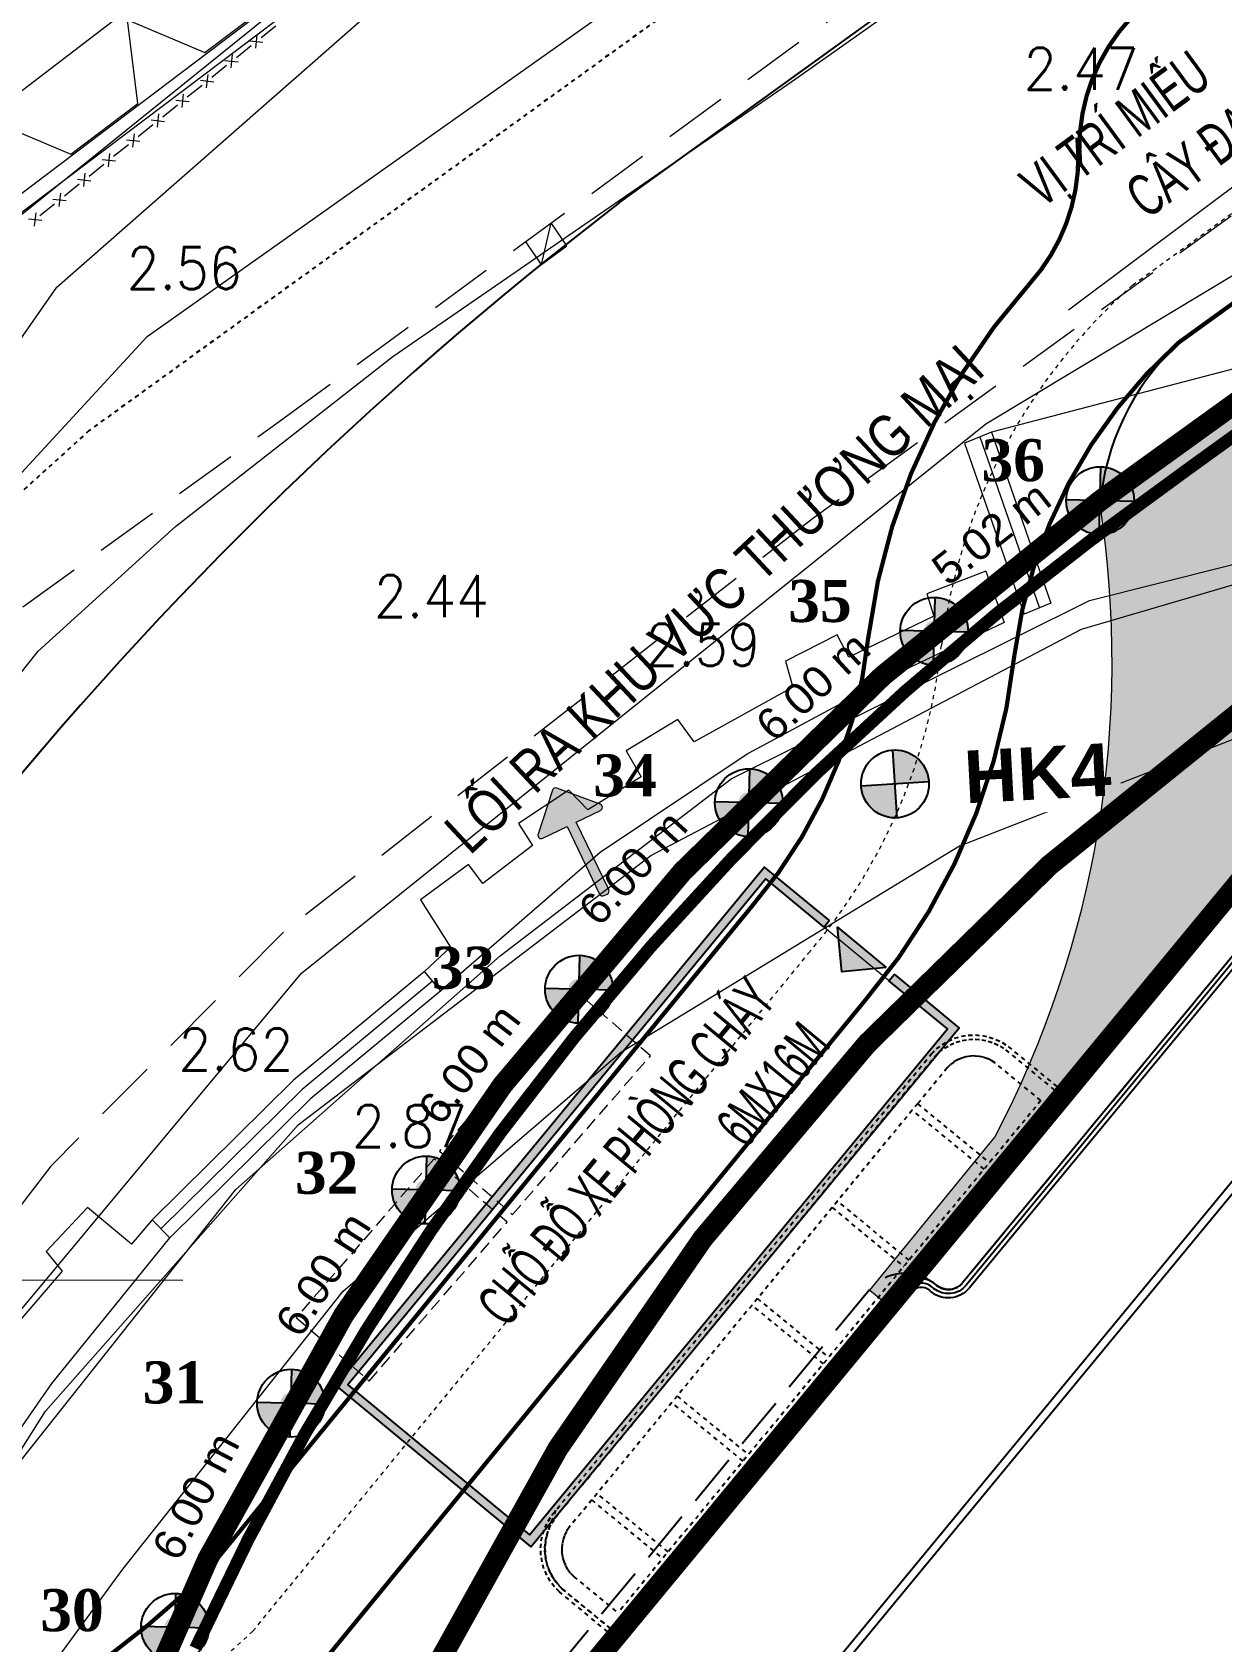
# Model space of a CAD drawing. Header units: millimetres. Extents: x 583747 to 597033, y 2304962 to 2309584.
# Drawn here: x 595584.71 to 595612.99, y 2307270.9 to 2307309.16 of the extents above; entities that cross this region are included whole.
import ezdxf
from ezdxf.enums import TextEntityAlignment as Align
from ezdxf.xclip import XClip

# ---------------------------------------------------------------- set-up
doc = ezdxf.new("R2010")
doc.units = ezdxf.units.MM
doc.header["$XCLIPFRAME"] = 0
doc.set_wipeout_variables(frame=1)
for name, pattern in [('CONTINOUS', [0]), ('DASH', [0.35, 0.25, -0.1]), ('DASH2-1', [3, 2, -1]), ('DASHDOT', [1, 0.5, -0.25, 0, -0.25]), ('DASHED', [4.5, 3, -1.5]), ('{Long Duong}', [2.3, 1.5, -0.8]), ('{qui hoach}', [1.3, 0, -1.3])]:
    doc.linetypes.add(name, pattern=pattern)
for name, color, linetype, lineweight in [('00_nen', 8, 'Continuous', 5), ('A-DOOR', 1, 'Continuous', 9), ('A-GENM-____-OTLN', 13, 'Continuous', 9), ('bo dat CXCL', 95, 'Continuous', 18), ('Code Cao do', 7, 'Continuous', 0), ('D-building block', 8, 'Continuous', 13), ('duong chua chay', 1, 'Continuous', 15), ('Duong RG Thua', 7, 'Continuous', 0), ('Ghi chu nha', 7, 'Continuous', 0), ('hatch', 45, 'Continuous', 5), ('KT-Chu viet', 255, 'Continuous', 20), ('KT-DV2', 7, 'Continuous', 15), ('KT-NEN', 7, 'Continuous', 0), ('KT-Net thay', 7, 'Continuous', 20), ('KT-TMB', 7, 'Continuous', 0), ('KT_Ms', 100, 'Continuous', 5), ('Level 15', 7, 'Continuous', 0), ('Long Duong_ Phan Cach chat lieu rair mat', 7, 'Continuous', 0), ('moc', 7, 'Continuous', 0), ('N-THAY', 7, 'Continuous', 18), ('Nen dc cb Hong bang', 253, 'Continuous', 60), ('đường pccc', 6, 'Continuous', 13)]:
    doc.layers.add(name, color=color, linetype=linetype, lineweight=lineweight)
for name, color, linetype in [('A-GLAZ', 135, 'Continuous'), ('A-PLOT LINE', 6, 'DASHDOT'), ('AFP-KERB-LINE', 2, 'Continuous'), ('canopy', 2, 'DASH'), ('K2', 2, 'Continuous'), ('KT-Vat lieu', 250, 'Continuous'), ('Xref_NT1+NT2_MBDV Cot vach_220729$0$ccu12-Thay', 7, 'Continuous'), ('Xref_ST_MBDV Cot vach 30.7.2022$0$Xref_ST_MBDV Cot vach 30.7.2022|Xref_ST_MBDV Cot vach 30.7.2022|Xref_ST_MBDV Cot vach 30.7.2022|Xref_ST_MBDV Cot vach 30.7.2022|A-CORE-OTLN', 2, 'Continuous')]:
    doc.layers.add(name, color=color, linetype=linetype)
doc.styles.add('font unicode ccu', font='arial.ttf')
doc.styles.get("Standard").update_dxf_attribs({"font": 'arial.ttf'})
doc.styles.add('Style-.VnArial', font='')
doc.styles.add('Style-STANDARD', font='STANDARD.shx')
doc.styles.add('style6', font='')
doc.styles.add('VnAvantH', font='')
doc.styles.get('Style-.VnArial').set_extended_font_data('.VnArial')
doc.styles.get('style6').set_extended_font_data('.VnAvantH', bold=True)
doc.styles.get('VnAvantH').set_extended_font_data('.VnAvantH')
doc.dimstyles.get("Standard").update_dxf_attribs({"dimtxt": 0.18, "dimasz": 0.18, "dimexe": 0.18, "dimexo": 0.0625, "dimgap": 0.09, "dimtad": 0, "dimtih": 1, "dimtoh": 1, "dimdec": 4, "dimzin": 0, "dimdsep": 46, "dimtxsty": 'Standard', "dimcen": 0.09, "dimadec": 0, "dimazin": 0, "dimtfac": 1, "dimtdec": 4, "dimtofl": 0, "dimtmove": 0, "dimatfit": 3, "dimfxl": 0, "dimtolj": 1, "dimtzin": 0, "dimarcsym": 0})

# ---------------------------------------------------------------- blocks, each defined once
blk = doc.blocks.new('nen dc cb Hong bang')
at = {"layer": '00_nen', "color": 0, "linetype": 'ByBlock', "lineweight": -2}
blk.add_line((-170.4141819054494, 61.94357154285535), (-160.9389883351978, 65.39225996658206), dxfattribs=at)
at = {"layer": '00_nen', "color": 0, "linetype": 'ByBlock', "lineweight": -2, "elevation": -62.11999999999999, "flags": 128}
for points in [[(-181.8327766535804, 8.115976362954825), (-183.4033729947405, 9.25202663289383), (-192.4282135113608, 34.04757216759026), (-185.2105691508623, 64.6862960094586), (-176.6405830798903, 86.87460122443736), (-155.4452346208273, 120.0906896693632), (-113.3329247167567, 173.7915893024765), (-99.3787407593336, 185.5898890919052)], [(-180.7527680995408, 9.277387721464038), (-189.3293513091048, 33.71265013981611), (-187.9338903616881, 47.99219434848055), (-186.9493136469973, 52.52077684970573), (-183.244812106248, 63.93427191441879), (-175.585096767405, 84.95959047554061), (-159.7104544893373, 109.5483625396155), (-147.1563750558998, 125.8544904245064), (-126.8705366258509, 153.4860422657803), (-113.1089865949471, 170.6381694148295), (-106.2892693489557, 178.5370083600283)], [(-157.1075792039046, 97.12540213344619), (-146.40711262275, 112.5568046923727), (-131.5001551245805, 135.3158210632391)], [(-186.7190665819217, 52.23333157971501), (-179.9844592452282, 71.86739266756922), (-175.2386451119091, 84.84264339134097), (-159.3315667876741, 109.4201279524714), (-155.3090427754214, 106.5924719916657)], [(-176.3171414581593, 69.64188607316464), (-171.8473471516045, 86.53958802716807), (-159.3315667876741, 109.4201279524714)], [(-85.47528326383326, -18.05301842885092), (-100.6249566028127, -20.91285775462165), (-112.4343046547147, -20.59565654397011), (-120.7065256440546, -18.67622487898916), (-132.8150701370323, -13.47186852991581), (-143.4504801309668, -6.862869392614812), (-153.3913082516519, 4.829844211693853), (-160.3798289380502, 17.04818207910284), (-165.5111843023915, 28.93586780969054), (-167.7165728228865, 43.23928486416116), (-166.2054179287516, 58.14282070845366), (-160.7914822662715, 73.21163094649091), (-149.9842074502958, 91.06207541702315), (-135.2697674178053, 109.2889237608761)], [(-176.3171414581593, 69.64188607316464), (-169.4238456633175, 86.17138271126896), (-155.3090427754214, 106.5924719916657)], [(-176.7272050620522, 52.74034863384441), (-172.6333399524447, 68.25412836205214), (-169.2987412067596, 78.25793144898489), (-167.2403780815657, 82.16346563119441), (-163.7749492703006, 87.72618512343615), (-157.1075792039046, 97.12540213344619)], [(-165.4335655445466, 42.69839705806226), (-165.2459892041516, 44.57470729807392), (-164.8394522299059, 52.57417826214805), (-162.9381026019109, 61.34651475679129), (-159.6288484007819, 69.80016376962885), (-153.9474266818725, 78.68621915159747), (-146.1678651447874, 87.2547303577885), (-138.9844497066224, 92.55207192199305), (-132.191907285247, 97.15675171557814), (-124.127035757876, 84.32235847553238)]]:
    blk.add_lwpolyline(points, dxfattribs=at)
at = {"layer": '00_nen', "color": 0, "linetype": 'ByBlock', "lineweight": -2, "elevation": -62.11999999999999}
for points in [[(-173.3575721853413, 94.862797209993), (-172.4448203681968, 93.083223070018), (-170.4472880461253, 92.98390226066113), (-169.3625075411983, 94.6641555908136), (-170.2752593588084, 96.44372973171994), (-172.2727916801814, 96.54305054107681)], [(-175.5271331946133, 91.50229054735973), (-174.614381377236, 89.7227164064534), (-172.6168490556302, 89.62339559849352), (-171.5320685507031, 91.30364892818034), (-172.4448203678476, 93.08322306955233), (-174.4423526899191, 93.18254387937486)]]:
    blk.add_lwpolyline(points, close=True, dxfattribs=at)
blk = doc.blocks.new('hk')
at = {"layer": 'K2'}
h = blk.add_hatch(color=256, dxfattribs=at)
h.dxf.hatch_style = 1
h.paths.add_polyline_path([(-79.56888767669443, 95.73843680787832), (-79.56888767681085, 94.29736112430692), (-78.1278119928902, 94.29736112384126, 0.006030561254635504), (-78.12823123065755, 94.33211931213737, 0.4071659248377736)])
h.paths.add_polyline_path([(-79.56888767681085, 94.29736112430692), (-81.00996336049866, 94.29736112384126, 0.006030561398855246), (-81.00954412273131, 94.26260293461382, 0.4071659248337173), (-79.56888767669443, 92.85628543933854)])
for p, q in [((-79.56888767681085, 92.85628544073552), (-79.56888767669443, 95.73843680834398)), ((-78.1278119928902, 94.29736112477258), (-81.00996336049866, 94.29736112430692))]:
    blk.add_line(p, q, dxfattribs=at)
blk.add_circle((-79.56888767681085, 94.29736112430692), 1.441075683929584, dxfattribs=at)
blk = doc.blocks.new('wwww1')
at = {"layer": 'Duong RG Thua', "color": 250, "lineweight": 0}
for p, q in [((595582.7842629637, 2307303.669046774), (595601.1495234704, 2307318.457503474)), ((595596.6515771847, 2307303.685183479), (595596.8789253986, 2307304.671975459)), ((595597.2506616603, 2307304.132861738), (595596.8789253986, 2307304.671975459)), ((595596.6515771847, 2307303.685183479), (595596.2798409228, 2307304.224297201)), ((595596.6515771847, 2307303.685183479), (595597.2506616607, 2307304.132861737)), ((595608.7638862525, 2307295.634629234), (595608.1263000614, 2307295.376073037)), ((595614.8355130984, 2307293.07338534), (595606.5930338207, 2307289.860100013)), ((595606.5930338207, 2307289.860100013), (595598.5113339843, 2307284.933568321)), ((595591.9349401806, 2307279.276391189), (595598.5113339846, 2307284.933568321)), ((595586.6950908239, 2307272.666952292), (595591.9349401806, 2307279.276391189)), ((595584.8485277396, 2307270.14638161), (595586.6950908239, 2307272.666952292))]:
    blk.add_line(p, q, dxfattribs=at)
at = {"layer": 'Duong RG Thua', "color": 250, "linetype": 'Continuous', "lineweight": 0}
for p, q in [((595589.9822802389, 2307309.080012246), (595590.3327733901, 2307309.362243624)), ((595589.7086567667, 2307309.004805388), (595590.025134253, 2307308.970159164)), ((595589.8842185985, 2307309.145720804), (595589.8495724937, 2307308.829243414)), ((595589.3000633465, 2307308.675335174), (595589.2654172418, 2307308.358857783)), ((595589.3981249871, 2307308.609626615), (595589.7486181381, 2307308.891857993)), ((595588.813969735, 2307308.139240983), (595589.1644628863, 2307308.421472363)), ((595589.1245015147, 2307308.534419757), (595589.4409790012, 2307308.499773533)), ((595588.2298144832, 2307307.668855353), (595588.5803076343, 2307307.951086731)), ((595588.5403462629, 2307308.064034126), (595588.856823749, 2307308.029387903)), ((595588.7159080947, 2307308.204949543), (595588.68126199, 2307307.888472152)), ((595587.6456592313, 2307307.198469721), (595587.9961523825, 2307307.4807011)), ((595587.9561910109, 2307307.593648495), (595588.2726684973, 2307307.559002272)), ((595588.1317528427, 2307307.734563912), (595588.097106738, 2307307.418086522)), ((595587.372035759, 2307307.123262865), (595587.6885132454, 2307307.088616641)), ((595587.5475975908, 2307307.264178281), (595587.512951486, 2307306.947700891)), ((595586.9634423389, 2307306.793792651), (595586.9287962342, 2307306.47731526)), ((595587.0615039794, 2307306.728084091), (595587.4119971305, 2307307.010315469)), ((595586.3792870871, 2307306.32340702), (595586.3446409822, 2307306.006929629)), ((595586.4773487274, 2307306.25769846), (595586.8278418786, 2307306.539929838)), ((595586.7878805072, 2307306.652877234), (595587.1043579935, 2307306.61823101)), ((595585.8931934757, 2307305.787312829), (595586.2436866267, 2307306.069544207)), ((595586.2037252552, 2307306.182491603), (595586.5202027417, 2307306.14784538)), ((595585.3090382236, 2307305.316927198), (595585.6595313748, 2307305.599158576)), ((595585.6195700032, 2307305.712105972), (595585.9360474896, 2307305.677459749)), ((595585.795131835, 2307305.853021389), (595585.7604857304, 2307305.536543998)), ((595585.0354147514, 2307305.241720342), (595585.3518922378, 2307305.207074118)), ((595585.2109765832, 2307305.382635758), (595585.1763304785, 2307305.066158368)), ((595584.4512594996, 2307304.771334711), (595584.7677369859, 2307304.736688487)), ((595584.6268213313, 2307304.912250128), (595584.5921752265, 2307304.595772738)), ((595584.7248829718, 2307304.846541566), (595585.075376123, 2307305.128772945)), ((595626.7639497522, 2307304.767419319), (595607.3505502096, 2307299.699644318)), ((595607.3505502096, 2307299.699644318), (595606.7129640187, 2307299.441088122)), ((595606.7129640187, 2307299.441088122), (595608.1263000614, 2307295.376073037)), ((595607.072182877, 2307299.586759818), (595608.4805246221, 2307295.536109253)), ((595607.3505502096, 2307299.699644318), (595608.7638862525, 2307295.634629234)), ((595607.2151806882, 2307296.397963195), (595605.8119006446, 2307295.858065474)), ((595607.2151806882, 2307296.397963195), (595607.650362063, 2307295.177839692)), ((595605.8119006446, 2307295.858065474), (595605.9806862137, 2307295.326155268)), ((595605.9806862137, 2307295.326155268), (595603.9599615909, 2307294.353138376)), ((595603.6798660336, 2307294.879153051), (595602.4546675821, 2307294.25105855)), ((595603.9599615909, 2307294.353138376), (595603.6798660336, 2307294.879153051)), ((595602.4546675821, 2307294.25105855), (595602.626164934, 2307293.639580541)), ((595602.626164934, 2307293.639580541), (595600.2830289078, 2307292.340865786)), ((595599.8951291665, 2307292.871842863), (595598.6607137071, 2307292.126431458)), ((595600.2830289078, 2307292.340865786), (595599.8951291665, 2307292.871842863)), ((595598.6607137071, 2307292.126431458), (595599.0194387517, 2307291.508048691)), ((595599.0194387517, 2307291.508048691), (595597.749450659, 2307290.724398585)), ((595597.3041094535, 2307291.186119688), (595596.1021078429, 2307290.393637135)), ((595597.749450659, 2307290.724398585), (595597.3041094535, 2307291.186119688)), ((595596.1021078432, 2307290.393637134), (595596.4384275242, 2307289.869641116)), ((595596.4384275242, 2307289.869641116), (595595.2546017059, 2307288.966938943)), ((595594.9164516189, 2307289.418017698), (595593.7748714507, 2307288.581763019)), ((595595.2546017059, 2307288.966938943), (595594.9164516187, 2307289.418017698)), ((595593.7748714511, 2307288.581763018), (595594.4895497533, 2307287.455343248)), ((595594.4895497531, 2307287.455343248), (595593.8710310597, 2307286.879762202)), ((595594.2542368529, 2307286.418076898), (595593.8710310597, 2307286.879762202)), ((595585.8576263613, 2307281.268763111), (595584.8726488318, 2307280.222753736)), ((595587.8125728294, 2307280.546869881), (595587.3911693565, 2307280.973975387)), ((595584.8726488318, 2307280.222753736), (595585.2556856787, 2307279.752571663)), ((595585.2556856786, 2307279.752571663), (595583.7100740348, 2307277.959455638))]:
    blk.add_line(p, q, dxfattribs=at)
at = {"layer": 'Duong RG Thua', "color": 250, "linetype": 'Continuous', "lineweight": 0, "flags": 128}
for points in [[(595574.6367634853, 2307253.739498251), (595576.2780055904, 2307259.449694888), (595580.3095002726, 2307269.030572761), (595583.8287534361, 2307274.685302349), (595589.3849677644, 2307281.693797555), (595595.6710482163, 2307287.248251864), (595601.1607227497, 2307291.456598226), (595609.6846248764, 2307295.700439101), (595617.855104049, 2307297.747196312)], [(595607.650362063, 2307295.177839692), (595605.0579088972, 2307293.938807982), (595601.5656650488, 2307292.056347361), (595598.0427901781, 2307289.704280493), (595594.2542368529, 2307286.418076898)], [(595593.8710310597, 2307286.879762202), (595590.7582669979, 2307284.296120897), (595587.3911693565, 2307280.973975387)], [(595594.0626339562, 2307286.64891955), (595590.9597908497, 2307284.073512789), (595587.6018710929, 2307280.760422634)], [(595594.2542368529, 2307286.418076898), (595591.1613147013, 2307283.850904679), (595587.8125728294, 2307280.546869881)], [(595587.3911693565, 2307280.973975387), (595586.9002808643, 2307280.392143776), (595585.8576263613, 2307281.268763111)], [(595577.4074627922, 2307265.535629745), (595577.9642535727, 2307265.312058667), (595581.6870802684, 2307272.301944693), (595585.0105433782, 2307277.083690971), (595587.8125728294, 2307280.546869881)]]:
    blk.add_lwpolyline(points, dxfattribs=at)
at = {"layer": 'Long Duong_ Phan Cach chat lieu rair mat', "color": 250, "linetype": '{Long Duong}', "lineweight": 0}
for p, q in [((595590.4114287439, 2307299.954816776), (595625.5640994394, 2307325.593906311)), ((595629.8234607857, 2307316.960714506), (595603.0958820684, 2307297.639670633)), ((595573.1449137296, 2307287.450998586), (595590.4114287439, 2307299.954816777)), ((595603.0958820683, 2307297.639670633), (595590.5190992329, 2307287.814140238)), ((595590.5190992329, 2307287.814140238), (595584.9815493146, 2307282.250383483)), ((595584.9815493146, 2307282.250383483), (595581.0131627572, 2307277.038870575))]:
    blk.add_line(p, q, dxfattribs=at)
at = {"layer": 'hatch', "color": 250, "xscale": 0.56, "yscale": 0.56, "zscale": 0.56, "rotation": 3.617913900724599}
blk.add_blockref('hk', (595652.8599094098, 2307241.44733924), dxfattribs=at)
at = {"layer": 'Code Cao do', "color": 250, "linetype": 'Continuous', "lineweight": 0, "style": 'Style-STANDARD'}
for s, p in [('2.47', (595608.1176133206, 2307308.33981727)), ('2.56', (595586.7881851865, 2307303.598938748)), ('2.44', (595592.6673157543, 2307295.800445333)), ('2.59', (595599.1238795716, 2307294.644481336)), ('2.62', (595588.0193213386, 2307285.020530867)), ('2.87', (595592.1470216233, 2307283.198245314))]:
    blk.add_text(s, height=1, rotation=359.9972999999998, dxfattribs=at).set_placement(p, align=Align.MIDDLE_LEFT)
at = {"layer": 'K2', "color": 250, "insert": (595608.4457545944, 2307291.592572217), "char_height": 1.25, "width": 3.30320600279998, "attachment_point": 5, "rotation": 3.097874519326655, "style": 'style6', "bg_fill": 3, "box_fill_scale": 1.25, "bg_fill_color": 256, "bg_fill_true_color": 13158600, "bg_fill_transparency": 0}
blk.add_mtext('\\A1;{\\fArial|b1|i0|c0|p34;HK4}', dxfattribs=at)
blk = doc.blocks.new('TerminatorOpen_0.5')
at = {"color": 0, "linetype": 'ByBlock', "lineweight": -2}
for q in [(-1, 0.25), (-1, 0), (-1, -0.25)]:
    blk.add_line((0, 0), q, dxfattribs=at)
blk = doc.blocks.new('Moc')
at = {"layer": 'moc', "linetype": '{qui hoach}', "lineweight": 0, "ltscale": 0.5}
h = blk.add_hatch(color=7, dxfattribs=at)
edge = h.paths.add_edge_path()
edge.add_arc((0, 0), 0.25, 0, 360)
blk = doc.blocks.new('NEN')
at = {"layer": 'Level 15', "color": 240, "linetype": 'DASH', "lineweight": 13, "ltscale": 10, "true_color": 0xed1f24, "const_width": 0.5, "flags": 128}
blk.add_lwpolyline([(595682.6342318146, 2307317.628542743), (595677.1080846218, 2307338.735591847), (595668.7019997244, 2307341.648000274), (595657.1986820591, 2307332.945061638), (595633.7332383548, 2307315.074860618), (595610.1012001, 2307298.024044828, 0.6850113018035724), (595643.3114555511, 2307173.379490599), (595664.0983812264, 2307171.16112911), (595705.7479175264, 2307172.44091587), (595712.0652831583, 2307180.508475818), (595682.6342318146, 2307317.628542743)], format="xyb", close=True, dxfattribs=at)
at = {"layer": 'Level 15', "color": 152, "linetype": 'DASH', "lineweight": 13, "ltscale": 10, "true_color": 0x2776bb, "const_width": 0.5, "flags": 128}
blk.add_lwpolyline([(595676.7959477246, 2307316.238442715), (595672.1154765871, 2307334.115442853), (595669.7661375185, 2307334.929404999), (595660.8263181637, 2307328.16590411), (595637.3067715189, 2307310.254500783), (595613.6242579552, 2307293.167266415, 0.6848770391189095), (595643.956996487, 2307179.344669219), (595664.3256569956, 2307177.170944603), (595702.755827632, 2307178.351808255), (595705.6093727332, 2307181.995913648)], format="xyb", close=True, dxfattribs=at)
at = {"layer": 'hatch', "xscale": 0.56, "yscale": 0.56, "zscale": 0.56, "rotation": 358.6179139007246}
for p in [(595653.373141289, 2307244.158149413), (595649.4279006307, 2307241.053469162), (595645.0215604163, 2307236.981103031), (595640.9827324229, 2307232.544001676), (595637.345584872, 2307227.772088256), (595634.1356773127, 2307222.702917371), (595631.3771639431, 2307217.374633971)]:
    blk.add_blockref('hk', p, dxfattribs=at)
at = {"layer": 'moc', "color": 7, "linetype": '{qui hoach}', "lineweight": 0, "ltscale": 0.5}
for p in [(595610.1012000996, 2307298.024044828), (595606.1559594413, 2307294.919364577), (595601.7496192269, 2307290.846998446), (595597.7107912335, 2307286.409897091), (595594.0736436825, 2307281.63798367), (595590.8637361233, 2307276.568812786), (595588.1052227537, 2307271.240529385)]:
    blk.add_blockref('Moc', p, dxfattribs=at)
at = {"layer": 'moc', "color": 7, "linetype": 'Continuous', "lineweight": 0, "style": 'Style-.VnArial'}
for s, rotation, p in [('5.02 m', 38.20073532606571, (595607.5101612895, 2307297.257553658)), ('6.00 m', 42.74429997520156, (595603.2740616454, 2307293.617571548)), ('6.00 m', 47.69027847335417, (595598.9906883375, 2307289.301585767)), ('6.00 m', 52.68538725574365, (595595.0968985544, 2307284.630131639)), ('6.00 m', 57.65713342875961, (595591.6238280884, 2307279.638382821)), ('6.00 m', 62.62887960129328, (595588.5964322053, 2307274.364423314))]:
    blk.add_text(s, height=0.75, rotation=rotation, dxfattribs=at).set_placement(p, align=Align.MIDDLE_CENTER)
at = {"layer": 'moc', "color": 7, "linetype": 'Continuous', "lineweight": 0, "char_height": 0.9999999999999999, "attachment_point": 4, "line_spacing_factor": 0.6, "style": 'Style-.VnArial'}
for s, insert in [('\\f.VnTimeH|b1|i0|c00|p39;36', (595607.2792966064, 2307298.981858838)), ('\\f.VnTimeH|b1|i0|c00|p39;35', (595602.68393105, 2307295.634769174)), ('\\f.VnTimeH|b1|i0|c00|p39;34', (595598.0477137567, 2307291.48765124)), ('\\f.VnTimeH|b1|i0|c00|p39;33', (595594.208892068, 2307286.915996642)), ('\\f.VnTimeH|b1|i0|c00|p39;32', (595590.956516615, 2307282.0394307)), ('\\f.VnTimeH|b1|i0|c00|p39;31', (595587.3345934273, 2307277.05729227)), ('\\f.VnTimeH|b1|i0|c00|p39;30', (595584.9006135425, 2307271.641976414))]:
    blk.add_mtext(s, dxfattribs=dict(at, insert=insert))
blk = doc.blocks.new('WWWWW11')
blk.add_wipeout([(596146.3615818649, 2307305.6573381233), (596147.8285440636, 2307304.0452173376), (596150.7629438136, 2307303.3820340657), (596162.048524523, 2307307.517816646), (596165.4051456033, 2307309.5189932683), (596173.3555015537, 2307319.153731029), (596178.2315746873, 2307322.0380917024), (596181.4163572413, 2307323.062677114), (596186.0080146402, 2307323.5898095528), (596189.9042457261, 2307323.211667115), (596195.0940475697, 2307321.4383398625), (596198.0371565089, 2307319.6325917486), (596200.8094080107, 2307317.333069691), (596204.3098075503, 2307315.6493201614), (596207.2494791603, 2307314.980300404), (596210.7890871023, 2307314.6052024076), (596216.5500000002, 2307315.16), (596219.1300000001, 2307316.0100000002), (596221.6787631903, 2307317.0998650305), (596224.9113886, 2307319.1346373498), (596227.5410395903, 2307321.4657686683), (596238.1733428093, 2307359.288867094), (596238.0968819526, 2307360.409627944), (596237.7200000001, 2307361.81), (596230.6558972008, 2307391.558516441), (596229.9843406583, 2307392.8890121765), (596228.8211299448, 2307394.0842234455), (596227.2865145542, 2307394.87059217), (596225.3589578553, 2307395.106003769), (596223.8679869124, 2307394.78857129), (596222.6196871696, 2307394.115514262), (596221.0168609839, 2307393.022610689), (596208.4849748046, 2307382.633589055), (596207.4407676712, 2307381.453529403), (596206.7158046135, 2307380.0544804814), (596206.4200000002, 2307378.99), (596200.9665198424, 2307359.539130187), (596199.7980442686, 2307357.478697935), (596198.4249105974, 2307356.460218623), (596196.2180173937, 2307355.9388691476), (596194.42, 2307356.2800000003), (596193.2405711969, 2307356.9391195728), (596186.1711872608, 2307362.731889954), (596184.7917732071, 2307363.1279201983), (596182.731366028, 2307363.470164465), (596180.7227640854, 2307362.7669320228), (596178.2443049905, 2307360.9755200464), (596163.2158740925, 2307342.8258043416), (596149.957547771, 2307326.6712575853), (596148.5792082545, 2307323.5510934596), (596147.8603985051, 2307321.0017486685), (596147.2219378062, 2307318.292602497), (596146.5773248306, 2307314.7612257507), (596146.177911715, 2307311.6320212726), (596145.94916228, 2307308.647853131), (596145.9770818474, 2307306.713771885)]).translate(0, 0, -0.04395304444809574)
at = {"layer": 'A-GLAZ', "const_width": 0.5, "elevation": -0.04395304444809574}
blk.add_lwpolyline([(596146.296283172, 2307312.695783002, -0.05031291028689123), (596149.0288259159, 2307324.965291136, -0.0717433244059158), (596149.8730505318, 2307326.734633421), (596157.521658094, 2307335.98747068), (596165.695331864, 2307345.884906045), (596177.4818978631, 2307360.164561363, -0.1142951996060862)], format="xyb", dxfattribs=at)
at = {"layer": 'Xref_NT1+NT2_MBDV Cot vach_220729$0$ccu12-Thay', "extrusion": (-3.811648262644351e-21, -3.294527862871537e-06, 0.9999999999945731), "elevation": -7.625069212652394}
for points in [[(596191.4677506634, 2307358.402984105), (596186.6005101845, 2307362.422027149, 0.2722560305913641), (596181.4609758809, 2307363.122547922, 0.1142951994764853), (596177.4817984318, 2307360.164578721, -0.0002466778429400545), (596175.9100870995, 2307358.25400816), (596171.8608900564, 2307353.350862205, 0.4137263751738471), (596171.9281546079, 2307352.64709581), (596171.9288246488, 2307352.646542606, -0.414310514875837), (596171.9959522054, 2307351.942511788), (596164.312519242, 2307342.640691897, -0.4141534110430285), (596163.6790576113, 2307342.580333086), (596163.6413885064, 2307342.611441648, 0.4142136299209204), (596162.9374767673, 2307342.544297185), (596149.8771776197, 2307326.730968995, 0.07162612412228023), (596149.0331149334, 2307324.961941392, 0.05031294687636014), (596146.3006149383, 2307312.692629419, 0.02099791688905635), (596145.8918496702, 2307307.366041905, 0.5040596696410771), (596151.7070534305, 2307303.621308281), (596160.2235293832, 2307306.882331264, 0.08026748385756233), (596163.9165842782, 2307309.181651054), (596170.4747664205, 2307317.122900686)], [(596191.4040739503, 2307358.325878487), (596186.5377349956, 2307362.344177112, 0.2721530690474574), (596181.5002758972, 2307363.030590778, 0.1142585217197553), (596177.5585456736, 2307360.100465477, -0.0002466046590232393), (596175.9872376334, 2307358.190385835), (596171.938029969, 2307353.28722702, 0.4136911399364955), (596171.9918809098, 2307352.724160448), (596171.9924916751, 2307352.723656222, -0.4143105148746067), (596172.0730447429, 2307351.87881924), (596164.3896117796, 2307342.576999349, -0.4141534110432618), (596163.6153808977, 2307342.50322747), (596163.5777117928, 2307342.534336031, 0.4142136299207421), (596163.014582386, 2307342.480620474), (596149.9575477709, 2307326.671244986, 0.07146961172190862), (596149.1283245026, 2307324.931348755, 0.0503164653337654), (596146.3999125503, 2307312.680797926, 0.02097820718917719), (596145.9919632112, 2307307.36758614, 0.5036753486576547), (596151.6714832906, 2307303.714768465), (596160.1863201837, 2307306.975163839, 0.08008678184894055), (596163.844703288, 2307309.251654226), (596170.3976608032, 2307317.186577399)], [(596191.3403972372, 2307358.24877287), (596186.474968792, 2307362.266319657, 0.2720467888631017), (596181.5395721069, 2307362.93863191, 0.1142211534408764), (596177.6352905536, 2307360.036349359, -0.0002465311102103631), (596176.0643881664, 2307358.126763511), (596172.0151745091, 2307353.223597438, 0.4136395261854669), (596172.0556072118, 2307352.801225086), (596172.056155823, 2307352.800772214, -0.4143105148735155), (596172.1501372806, 2307351.815126692), (596164.4667043173, 2307342.513306801, -0.4141534110439158), (596163.5517041839, 2307342.426121853), (596163.514035079, 2307342.457230414, 0.4142136299192421), (596163.091688003, 2307342.41694376), (596150.0379421813, 2307326.611550349, 0.07130962193503255), (596149.22353591, 2307324.900761632, 0.05032001840502081), (596146.4992101624, 2307312.668966432, 0.02095821389678339), (596146.0920790996, 2307307.369186494, 0.5032768673550028), (596151.635915411, 2307303.808229515), (596160.1491056161, 2307307.06799436, 0.07990406775915627), (596163.7728417624, 2307309.321680967), (596170.3205551859, 2307317.250254112)]]:
    blk.add_lwpolyline(points, format="xyb", dxfattribs=at)
at = {"layer": 'Xref_NT1+NT2_MBDV Cot vach_220729$0$ccu12-Thay'}
for points in [[(596167.8146840923, 2307319.319836036), (596164.5034328513, 2307315.310268686, -0.8497348713427241), (596153.603332712, 2307324.329883766), (596168.3042607806, 2307342.134282859), (596176.5802824609, 2307352.155650584, -0.3557609736154798), (596182.3736482896, 2307353.074591513), (596185.1631732362, 2307350.77043678), (596191.4665462445, 2307358.403991234)], [(596191.6207644499, 2307358.276646249), (596185.1900269925, 2307350.488850018), (596182.2591014836, 2307352.909801976, 0.3544822061982321), (596176.7319444203, 2307352.025210261), (596168.4584720149, 2307342.006929432), (596153.7679047112, 2307324.215078335, 0.8477438291627287), (596164.3597039792, 2307315.45031512), (596167.660472858, 2307319.447189462)]]:
    blk.add_lwpolyline(points, format="xyb", dxfattribs=at)
at = {"layer": 'Xref_NT1+NT2_MBDV Cot vach_220729$0$ccu12-Thay', "linetype": 'DASH', "ltscale": 5, "extrusion": (-3.811648262644351e-21, -3.294527862871537e-06, 0.9999999999945731), "elevation": -7.625069212652394}
blk.add_lwpolyline([(596171.6721760688, 2307354.066579557), (596171.6322183306, 2307354.018208642), (596171.6322183306, 2307354.018208642, 0.3477498573910547), (596171.9288246488, 2307352.646542606), (596171.9743522176, 2307352.604077592, -0.3775274350728713), (596171.9965846748, 2307351.943275705), (596164.312519242, 2307342.640691897, -0.4426420320558959), (596163.6413885065, 2307342.611441648), (596163.6413885065, 2307342.611441648, 0.4087774887242387), (596162.0902574533, 2307342.465892721), (596149.3913307645, 2307327.093575242)], format="xyb", dxfattribs=at)
blk = doc.blocks.new('PLOT')
at = {"layer": 'A-PLOT LINE', "color": 251}
for p, q in [((3480625.063201587, 1283020.044344157), (3454001.151407772, 1243754.023381654)), ((3480625.063201587, 1283020.044344157), (3454001.151407772, 1243754.023381654)), ((3480625.063201583, 1283020.044344157), (3454001.151407768, 1243754.023381654)), ((3480625.063201583, 1283020.044344157), (3454001.151407768, 1243754.023381654)), ((3454001.151407772, 1243754.023381654), (3451792.630166915, 1239553.289718132)), ((3454001.151407772, 1243754.023381654), (3451792.630166915, 1239553.289718132)), ((3454001.151407768, 1243754.023381654), (3451792.630166912, 1239553.289718132)), ((3454001.151407768, 1243754.023381654), (3451792.630166912, 1239553.289718132))]:
    blk.add_line(p, q, dxfattribs=at)
blk = doc.blocks.new('werwer')
at = {"layer": 'A-GENM-____-OTLN', "linetype": 'DASHED', "ltscale": 100}
for p, q in [((-17415.71466629393, -23694.15132067259, -0.00408353784657949), (-22415.7126435861, -23698.64877360687, -0.00408266918785877)), ((-22415.7126435861, -23698.64877360687, -0.00408266918785877), (-22413.6438152343, -25998.64784315974, -0.004082616487065901)), ((-17413.645837944, -25994.1503902236, -0.004083485145786622), (-17415.71466629393, -23694.15132067259, -0.00408353784657949)), ((-22413.6438152343, -25998.64784315974, -0.004082616487065901), (-17413.645837944, -25994.1503902236, -0.004083485145786622))]:
    blk.add_line(p, q, dxfattribs=at)
blk = doc.blocks.new('wqeqweweqewe')
at = {"layer": 'N-THAY', "true_color": 0xed1f24}
h = blk.add_hatch(color=240, dxfattribs=at)
h.dxf.hatch_style = 1
h.paths.add_polyline_path([(-1286767.49223078, 413592.5562734466, 0.659767882987918), (-1286936.532741258, 413520.2139766003), (-1286936.532741257, 412718.8002987187), (-1289161.917441023, 412718.8002987187, 0.4142135623724195), (-1289261.917441023, 412618.800298719), (-1289261.917441024, 412518.8002987162, 0.4142135623737707), (-1289161.917441024, 412418.8002987159), (-1286936.532741257, 412418.8002987159), (-1286936.532741256, 411617.3866208305, 0.6597678829868827), (-1286767.492230778, 411545.0443239844), (-1285772.09428144, 412495.0111559309, 0.4279583434868365), (-1285772.09428144, 412642.5894414972)])
for p, q in [((-1286936.532741258, 413520.2139766003), (-1286936.532741257, 412718.8002987187)), ((-1285772.09428144, 412642.5894414973), (-1286767.49223078, 413592.5562734466)), ((-1289261.917441023, 412618.800298719), (-1289261.917441024, 412518.8002987162)), ((-1286936.532741257, 412718.8002987187), (-1289161.917441023, 412718.8002987187)), ((-1289161.917441024, 412418.8002987159), (-1286936.532741257, 412418.8002987159)), ((-1286936.532741257, 412418.8002987159), (-1286936.532741256, 411617.3866208305)), ((-1286767.492230778, 411545.0443239844), (-1285772.09428144, 412495.0111559309))]:
    blk.add_line(p, q)
for centre, radius, start, end in [((-1286836.532741258, 413520.2139766004), 100, 46.33781501997804, 180.0000000000644), ((-1289161.917441023, 412618.8002987187), 100, 89.99999999999858, 179.9999999998666), ((-1289161.917441024, 412518.8002987159), 100, 179.9999999998666, 269.9999999999986), ((-1285842.515602127, 412568.8002987141), 102.0000000000629, 313.6621849800248, 46.33781501999777), ((-1286836.532741256, 411617.3866208306), 100, 180.0000000000773, 313.6621849800037)]:
    blk.add_arc(centre, radius, start, end)
blk = doc.blocks.new('DV')
at = {"layer": 'bo dat CXCL'}
h = blk.add_hatch(dxfattribs=at)
h.set_pattern_fill('GRASS', color=256, scale=20, angle=6.295837926640892e-14)
h.set_pattern_definition([(90, (0, 0), (-359.2102448000003, 359.2102447999985), [95.24999999999969, -623.1704895999982]), (44.99999999999996, (0, 0), (-359.210244842766, 359.2102448427644), [95.24999999999982, -412.7499999999991]), (135.0000000000001, (0, 0), (-359.2102448427657, -359.2102448427655), [95.24999999999989, -412.7499999999994])])
h.paths.add_polyline_path([(562639.3902198076, 176345.1671566963, 0.1497056080262509), (567824.280126214, 166651.3447351456, 0.3613353980257862), (559030.5034683943, 165662.326672554), (542966.9807095528, 146201.5729150772), (542522.3767249584, 146565.5047907829), (545496.9262883663, 150199.4172816277, 0.1604939661615655), (547998.5571197271, 165250.9914021492), (556274.8657742739, 171233.4778161049), (562225.1625611782, 175534.6290006638, 0.2407196058505378)])
at = {"layer": 'A-GLAZ', "elevation": 2.283388679820792e-10}
blk.add_lwpolyline([(526706.0482531786, 116821.8684206009, -0.05031291028689117), (529438.5909963846, 129091.3765540123, -0.0717433244059158), (530282.8156132698, 130860.7188386917), (537212.3258341551, 139243.6342687607)], format="xyb", dxfattribs=at)
at = {"layer": 'AFP-KERB-LINE'}
for p, q in [((536577.1970299482, 172419.1249423027), (564202.7268351316, 192388.1624779701)), ((549807.7848854065, 169026.8711848259), (561053.3732289076, 177155.7053108215)), ((547998.6503527164, 165251.0587930679), (556274.8657742739, 171233.4778161049))]:
    blk.add_line(p, q, dxfattribs=at)
for centre, radius, start, end in [((591010.507343173, 101171.1460204124, -0.0064858565576555), 89661.91929517206, 127.379756697197, 156.0657034419634), ((553974.1411772966, 164709.2937088013, 0.001603999919925055), 5999.999999999991, 133.9788473497854, 174.8235215082088)]:
    blk.add_arc(centre, radius, start, end, dxfattribs=at)
at = {"layer": 'D-building block', "linetype": 'CONTINOUS', "ltscale": 10000}
for p, q in [((542966.9807095528, 146201.5729150772), (559030.5034683943, 165662.326672554)), ((542522.3767249584, 146565.5047907829), (545496.9263664484, 150199.4173760414)), ((542522.3767249584, 146565.5047907829), (542966.9807095528, 146201.5729150772))]:
    blk.add_line(p, q, dxfattribs=at)
blk.add_arc((523905.9624948502, 161521.5979037285, 0.00320799983985011), 24379.53017624687, 332.3277415291537, 8.798364052527953, dxfattribs=at)
ref = blk.add_blockref('PLOT', (-3147122.540057182, 179596.1890163422, -4.400686211017372e-09), dxfattribs=dict(rotation=340.0000000045929))
XClip(ref).set_block_clipping_path([(3437700.5976729654, 868981.9081885163), (3912891.837519983, 1041937.3750337446), (3715693.8178756535, 1583734.481302836), (3240502.578028636, 1410779.0144576086)])
at = {"extrusion": (-1.53566937157182e-07, 3.183300252001686e-07, 0.9999999999999377), "xscale": 0.8000000000000004, "yscale": 0.8000000000000004, "zscale": 0.8000000000000004, "rotation": 115.7533227784793}
blk.add_blockref('wqeqweweqewe', (385371.0648439529, 1228333.053340506, -0.02574049900648206), dxfattribs=at)
at = {"layer": 'A-DOOR', "rotation": 48.96917825648091}
for p in [(529132.0869328976, 182337.4386019707, 0.01054661255682622), (525724.081179142, 178379.4664120674, 0.01054594064584523)]:
    blk.add_blockref('werwer', p, dxfattribs=at)
blk = doc.blocks.new('khgklh')
at = {"layer": 'canopy'}
for p, q in [((-29522.70962316357, 30971.47211712087), (-40228.31278289109, 18008.14397466183)), ((-30072.76743797027, 30776.54140623752), (-40130.09065543488, 18598.21019429667)), ((-33001.91289607249, 30702.03180130385), (-31294.38305702992, 29297.29694915004)), ((-31421.73671079986, 29143.0854414613), (-33128.97530406155, 30547.58069423027)), ((-33204.68786358461, 26984.12433383521), (-34907.84901589714, 28385.26519520301)), ((-35034.84354818612, 28230.75824877666), (-33332.04151735641, 26829.91282614786)), ((-36813.78513571993, 26068.49858910125), (-35114.99267014116, 24670.95171852177)), ((-35242.3463239111, 24516.74021083442), (-36940.71750212274, 25913.94050061842)), ((-38719.53319246322, 23751.57726900466), (-37025.29747669585, 22357.7791032074)), ((-37152.65113046579, 22203.56759552052), (-38846.78366353363, 23597.28087592684)), ((-38935.6022832524, 20044.60648789257), (-40625.4071464017, 21434.75952084688)), ((-40752.46540999599, 21280.30500430288), (-39062.95593702234, 19890.39498020662))]:
    blk.add_line(p, q, dxfattribs=at)
for points in [[(-40216.91158280335, 18021.9495954914), (-41521.47192389332, 19095.17322881846), (-41637.40322888643, 19214.85881128022), (-41738.15451543219, 19348.16469130293), (-41821.89502862468, 19492.7634666767), (-41887.37442904338, 19646.49611613667), (-41933.61503608897, 19807.06723947357), (-41959.92642583326, 19972.07933042152), (-41965.91573983431, 20139.06857410818), (-41951.49355094135, 20305.54163456243), (-41916.8751985468, 20469.01288300334), (-41862.57757332921, 20627.04151105927), (-41789.41139949672, 20777.26797475992), (-41698.72447526641, 20917.05562764732), (-39990.34633653797, 22993.65176743735), (-37548.50694276206, 25961.7968327906), (-32674.35266027786, 31886.50953147793), (-32554.89668463171, 32003.97213212261), (-32421.86688658409, 32105.80663265614), (-32277.29415782169, 32190.45838258695), (-32123.3856095206, 32256.63505088957), (-31962.49087759852, 32303.32635529805), (-31797.06625214033, 32329.81948572304), (-31629.63717858866, 32335.70998632768), (-31462.7597031761, 32320.90793012595), (-31298.98145119473, 32285.63929184945), (-31140.80273382179, 32230.44249811815), (-30990.638377266, 32156.16020757891), (-30850.78085695766, 32063.92644650862), (-29522.95496406779, 30971.67393139657)], [(-41614.61541367322, 21040.77976091718), (-41820.1993616391, 20442.44513547979), (-41852.28143536299, 20290.95044316398), (-41865.64699713513, 20136.67386356415), (-41860.0964841824, 19981.91891837539), (-41835.71277186833, 19828.99627182446), (-41792.85993625596, 19680.18922987208), (-41732.17781805992, 19537.71964790625), (-41654.57246909663, 19403.71475595469), (-41561.20262393355, 19280.17539676744), (-41453.46239866875, 19168.94615099765), (-40153.61565680057, 18098.59411954368), (-41453.57599902153, 19168.80805416033), (-41561.31622428633, 19280.03729993058), (-41654.68606945127, 19403.57665911783), (-41732.2914184127, 19537.58155106939), (-41792.97353660874, 19680.05113303522), (-41835.82637222111, 19828.8581749876), (-41860.21008453704, 19981.78082153806), (-41865.76059748791, 20136.53576672729), (-41852.39503571577, 20290.81234632712), (-41820.31296199188, 20442.3070386434), (-41769.87979716249, 20588.89595550299), (-41702.07389305532, 20728.11649091076), (-41617.90819353424, 20857.88914453099), (-32599.96831739508, 31819.67414015066), (-32489.32237012312, 31928.47372633312), (-32366.10368691571, 32022.79780443385), (-32232.19337864779, 32101.20638138987), (-32089.63577926531, 32162.50243721297), (-31940.60723608546, 32205.75019922387), (-31787.38288471475, 32230.28942797519), (-31632.3019158151, 32235.745496755), (-31477.7318640016, 32222.03511080611), (-31326.03246399388, 32189.36757894), (-31179.51962587796, 32138.24161813548), (-31040.43007939123, 32069.43773990544), (-30910.88722702488, 31984.00633466337), (-29586.60650197417, 30894.5593182859)], [(-30072.76743797027, 30776.54140623705), (-31151.31267205253, 31664.32593968883), (-31239.59685265645, 31722.54792161845), (-31334.38715885766, 31769.43815061124), (-31434.23647994734, 31804.28077970818), (-31537.62047206238, 31826.54388593463), (-31642.96082948893, 31835.88759087212), (-31748.64937977307, 31832.16924939072), (-31853.07263479754, 31815.44562733592), (-31954.63642300107, 31785.97203491209), (-32051.79022670537, 31744.19842900755), (-32143.05085300654, 31690.76254395163), (-32227.02507685125, 31626.48015558301), (-32302.4309106227, 31552.33262725081), (-33001.91289607249, 30702.03180130385), (-33128.97530406155, 30547.58069423027), (-34907.78528458998, 28385.21276532067), (-35034.84354818612, 28230.75824877666), (-36813.6592385266, 26068.39501716243), (-36940.71750212274, 25913.94050061842), (-38719.53319246322, 23751.57726900466), (-38846.59145605937, 23597.12275246065), (-40625.4071464017, 21434.75952084688), (-40752.46540999599, 21280.30500430288), (-41294.52946625464, 20621.3613089025), (-41353.1791496966, 20530.95685797837), (-41399.54309391044, 20435.76134593179), (-41433.95041541755, 20335.62175803864), (-41455.88737446815, 20232.03329022275), (-41465.02642775141, 20126.54263403965), (-41461.2311189957, 20020.72488284297), (-41444.55811639875, 19916.16001388012), (-41415.25636651739, 19814.40929746628), (-41373.76337721385, 19716.99198547611), (-41320.69868517481, 19625.36262721336), (-41256.85460553691, 19540.88935136702), (-41181.8786991816, 19463.48545236466), (-40130.09065543488, 18598.2101942976)]]:
    blk.add_lwpolyline(points, dxfattribs=at)
blk = doc.blocks.new('A$C742103E6')
at = {"layer": 'KT-Vat lieu'}
for points in [[(-2000, 11799.99999999814), (-2000, 11999.99999999814), (0, 11999.99999999814), (0, -4000.000000001863), (-6000, -4000.000000001863), (-6000, 11999.99999999814), (-4000, 11999.99999999814), (-4000, 11799.99999999814), (-5800, 11799.99999999814), (-5800, -3800.000000001863), (-200, -3800.000000001863), (-200, 11799.99999999814)], [(-2249.511508105323, 11999.9996371381), (-3000.000000000698, 11249.51114524342), (-3750.488491894677, 11999.99963713996)]]:
    blk.add_hatch(color=6, dxfattribs=at).paths.add_polyline_path(points)
at = {"color": 6}
blk.add_lwpolyline([(-5800, 11799.99999999814), (-200, 11799.99999999814), (-200, -3800.000000001863), (-5800, -3800.000000001863)], close=True, dxfattribs=at)
at = {"layer": 'KT-Vat lieu', "color": 6}
for p, q in [((-4000, 11999.99999999814), (-4000, 11799.99999999814)), ((-2000, 11799.99999999814), (-2000, 11999.99999999814))]:
    blk.add_line(p, q, dxfattribs=at)
for points in [[(-4000, 11999.99999999814), (-6000, 11999.99999999814), (-6000, -4000.000000001863), (0, -4000.000000001863), (0, 11999.99999999814), (-2000, 11999.99999999814)], [(-4000, 11799.99999999814), (-5800, 11799.99999999814), (-5800, -3800.000000001863), (-200, -3800.000000001863), (-200, 11799.99999999814), (-2000, 11799.99999999814)]]:
    blk.add_lwpolyline(points, dxfattribs=at)
blk.add_lwpolyline([(-2249.511508105323, 11999.9996371381), (-3000.000000000698, 11249.51114524342), (-3750.488491894677, 11999.99963713996)], close=True, dxfattribs=at)
at = {"layer": 'KT-Chu viet', "color": 6, "insert": (-4731.85656748293, 9748.06124891527, 73.69963222171376), "char_height": 999.9999999999998, "width": 10535.87512674398, "attachment_point": 3, "rotation": 90.00000000000001, "style": 'VnAvantH'}
blk.add_mtext('{\\W0.6;CHç §ç XE PHßNG CH¸Y\\P6mx16m}', dxfattribs=at)
blk = doc.blocks.new('duong pccc')
at = {"layer": 'đường pccc', "linetype": 'DASH2-1', "elevation": 4.459954756070804e-05}
blk.add_lwpolyline([(11371795.78273165, 1110702.071286678, 0.03772781581781628), (11375953.23421955, 1113975.873113632), (11389164.15088642, 1130094.936085701, 0.1520964322578842), (11392324.32577074, 1137412.464404106, -0.1821404256227318), (11396866.10499096, 1145979.011731625), (11406238.39065957, 1152753.735584736, -0.3418180795411198)], format="xyb", dxfattribs=at)
at = {"layer": 'đường pccc', "linetype": 'DASH2-1', "const_width": 100}
for points, elevation in [([(11372771.77495944, 1109249.508318424, 0.03858186431968252), (11377228.93007839, 1112771.645726204), (11390505.29011929, 1128970.558254719, 0.1514106076029663), (11394062.42659974, 1137207.876488209), (11394062.42659974, 1137207.876488209, -0.1799970356365439), (11397962.53763831, 1144612.240755081), (11407263.58091998, 1151335.467298985, -0.3418180795402535)], 4.459954756070804e-05), ([(11370819.79050374, 1112154.634253025, 0.03680737216698653), (11374679.51239443, 1115182.509083271), (11387823.84829891, 1131220.334730625, 0.1529063082503099), (11390585.94321609, 1137614.647397995, -0.1525417149612975), (11394427.36743546, 1146021.054395676, 0.2114901706231379), (11395554.70104313, 1149486.122401237), (11395626.69453931, 1148784.805612564, -0.2679491924381388), (11397466.96628523, 1152891.312632561), (11401292.31415129, 1155656.451932907, -0.2777039725430199), (11405916.67424309, 1156046.459554672), (11407434.23718667, 1155299.08148241)], 4.459954757369778e-05)]:
    blk.add_lwpolyline(points, format="xyb", dxfattribs=dict(at, elevation=elevation))
at = {"layer": 'đường pccc', "extrusion": (-0.0001002018803014136, -0.0001213336452942841, 0.9999999876188649), "rotation": 320.4488264241234}
blk.add_blockref('A$C742103E6', (11385104.41961051, 1119070.685201709, -1277.219216059562), dxfattribs=at)

msp = doc.modelspace()

# ---------------------------------------------------------------- block references
at = {"layer": 'KT-NEN', "color": 7, "lineweight": 0}
msp.add_blockref('wwww1', (0.167280342313461, -0.04470699140802026, -0.002306602981161601), dxfattribs=at)

# ---------------------------------------------------------------- next in the draw order: linework, layer by layer
at = {"layer": 'Xref_ST_MBDV Cot vach 30.7.2022$0$Xref_ST_MBDV Cot vach 30.7.2022|Xref_ST_MBDV Cot vach 30.7.2022|Xref_ST_MBDV Cot vach 30.7.2022|Xref_ST_MBDV Cot vach 30.7.2022|A-CORE-OTLN', "color": 2, "linetype": 'DASH', "ltscale": 10, "const_width": 0.3}
msp.add_lwpolyline([(595614.4263893896, 2307300.392796346), (595612.1571609173, 2307298.752490845), (595612.150792135, 2307298.747855287), (595609.8923799645, 2307297.092689293), (595609.8637175444, 2307297.071015858), (595607.6558767201, 2307295.348970884), (595607.6172130081, 2307295.317501188), (595605.4828014742, 2307293.505240886), (595605.4454723758, 2307293.472187094), (595603.388186355, 2307291.572825562), (595603.3522820682, 2307291.538269181), (595601.3756276028, 2307289.55513098), (595601.3411909591, 2307289.519115873), (595599.4485717439, 2307287.455625503), (595599.4156558858, 2307287.418206939), (595597.6103466525, 2307285.277912901), (595597.5790147822, 2307285.239162431), (595595.8641233116, 2307283.025760695), (595595.8344284847, 2307282.985744454), (595594.2129082435, 2307280.703054789), (595594.1848978942, 2307280.661836439), (595592.6595538034, 2307278.313789292), (595592.6332798622, 2307278.271444937), (595591.2067392656, 2307275.862091927), (595591.1822460247, 2307275.818693139), (595589.8569692667, 2307273.352189234), (595589.8342989829, 2307273.307810864), (595588.6125717539, 2307270.78840963), (595588.5917635437, 2307270.743128234)], dxfattribs=at)

# ---------------------------------------------------------------- next in the draw order: block references
at = {"layer": 'KT-DV2', "xscale": 0.001, "yscale": 0.001, "zscale": 0.001}
msp.add_blockref('DV', (595062.0998697897, 2307132.69202312), dxfattribs=at)
at = {"layer": 'KT-Net thay'}
msp.add_blockref('NEN', (-5.820766091346741e-10, 9.313225746154785e-10), dxfattribs=at)
at = {"layer": 'Nen dc cb Hong bang', "color": 250, "lineweight": 5, "transparency": 33554559}
ref = msp.add_blockref('nen dc cb Hong bang', (595717.0552204513, 2307162.891767368, 62.11769339701883), dxfattribs=dict(at, rotation=339.9497468043105))
XClip(ref).set_block_clipping_path([(-171.58366836735513, -106.17314537893981), (63.31963311461732, -20.44193760957569), (-26.86903776670806, 226.67480199504644), (-261.7723392486805, 140.94359422568232)])

# ---------------------------------------------------------------- next in the draw order: texts
at = {"style": 'font unicode ccu'}
for s, height, rotation, width, p in [('VỊ TRÍ MIẾU', 0.9999999999999998, 36.2925906678313, 0.65, (595608.7025170537, 2307304.956300772)), ('CÂY ĐA', 0.9999999999999998, 36.2925906678313, 0.65, (595611.2071536998, 2307304.69544945)), ('LỐI RA KHU VỰC THƯƠNG MẠI', 0.9999999999999999, 43.06195097078494, 0.8, (595595.1149326948, 2307289.575567679))]:
    msp.add_text(s, height=height, rotation=rotation, dxfattribs=dict(at, width=width)).set_placement(p)

# ---------------------------------------------------------------- next in the draw order: leaders
at = {"layer": 'Ghi chu nha', "color": 3, "linetype": 'Continuous', "lineweight": 0}
msp.add_leader([(595614.6122802988, 2307304.167358035), (595614.5633125459, 2307306.463940954), (595609.3484467483, 2307302.553723281)], dimstyle='Standard', override={"dimtxt": 1, "dimasz": 1, "dimexe": 0.5, "dimexo": 0.5, "dimgap": 0.5, "dimtad": 0, "dimtih": 0, "dimtoh": 0, "dimdec": 3, "dimzin": 11, "dimtxsty": 'Style-STANDARD', "dimclrd": 4, "dimaunit": 1, "dimadec": 4, "dimazin": 3, "dimtdec": 3, "dimatfit": 1, "dimldrblk": 'TerminatorOpen_0.5', "dimtolj": 0, "dimtzin": 11, "dimlwd": 0}, dxfattribs=at)

# ---------------------------------------------------------------- next in the draw order: block references
at = {"layer": 'KT_Ms', "xscale": 0.001, "yscale": 0.001, "zscale": 0.001}
msp.add_blockref('khgklh', (595638.7646103802, 2307252.987773569, 4.460002971435298e-08), dxfattribs=at)

# ---------------------------------------------------------------- next in the draw order: block references
at = {"layer": 'KT-TMB'}
msp.add_blockref('WWWWW11', (-557.473451402504, -63.20368742663413, 0.04164644143766875), dxfattribs=at)

# ---------------------------------------------------------------- next in the draw order: block references
at = {"layer": 'duong chua chay', "xscale": 0.001, "yscale": 0.001, "zscale": 0.001}
msp.add_blockref('duong pccc', (584214.0047207047, 2306157.171293481), dxfattribs=at)

doc.saveas('drawing.dxf')
